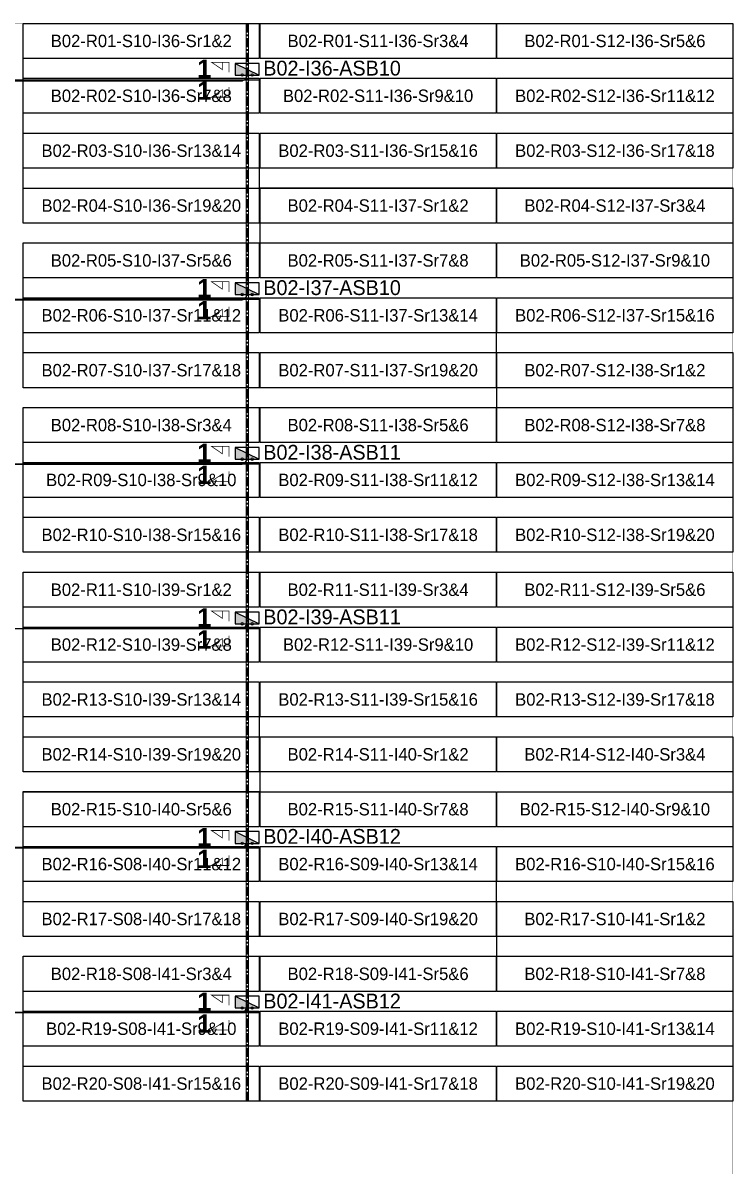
# Model space of a CAD drawing. Header units: metres. Extents: x 532643 to 533032, y 2674174 to 2674494.
# Drawn here: x 532935 to 533032.1, y 2674337.9 to 2674494.1 of the extents above; entities that cross this region are included whole.
import ezdxf
from ezdxf.enums import TextEntityAlignment as Align

# ---------------------------------------------------------------- set-up
doc = ezdxf.new("R2010")
doc.units = ezdxf.units.M
doc.header["$MEASUREMENT"] = 0
doc.linetypes.add('CENTER', pattern=[2, 1.25, -0.25, 0.25, -0.25])
doc.layers.add('Block Boundary-12.5 MW Block', color=6, linetype='Continuous', lineweight=9)
doc.layers.add('PILE', color=1, linetype='Continuous', lineweight=15)
for name, color, linetype in [('DC Trench BL-02', 40, 'Continuous'), ('E-Inverter Grouping', 2, 'Continuous'), ('Inverter Block-02', 7, 'Continuous'), ('LT Cable(AG) INV to LT Panel BL-02', 2, 'Continuous'), ('Messenger Wire Block-02 (Master Path)', 30, 'Continuous'), ('Messenger Wire Block-02 (MW Path)', 191, 'Continuous'), ('MMS Table Block-02', 8, 'Continuous'), ('Plan Line - DC BL-02', 40, 'Continuous'), ('Section Marking BL-02', 2, 'Continuous')]:
    doc.layers.add(name, color=color, linetype=linetype)
doc.styles.add('BoldTextStyle', font='arialbd.ttf')
doc.styles.get("Standard").update_dxf_attribs({"font": 'Adani Regular.ttf'})

# ---------------------------------------------------------------- blocks, each defined once
blk = doc.blocks.new('MMS Table (32.292 x 4.788)')
at = {"color": 0}
blk.add_lwpolyline([(0, -0.002), (0, 4.786), (32.292, 4.786), (32.292, -0.002)], close=True, dxfattribs=at)
at = {"color": 7}
blk.add_attdef('ID1', text='', height=1.7, dxfattribs=at).set_placement((16.146, 2.392), align=Align.MIDDLE_CENTER)
blk = doc.blocks.new('Inverter Block')
h = blk.add_hatch(color=0)
h.dxf.hatch_style = 1
h.paths.add_polyline_path([(-1.46, 2.27), (-1.46, 0.85), (1.46, 0.85)])
at = {"color": 0}
blk.add_lwpolyline([(1.46, 2.27), (-1.46, 2.27), (-1.46, 0.85), (1.46, 0.85)], close=True, dxfattribs=at)
blk.add_lwpolyline([(-1.46, 2.27), (1.46, 0.85)], dxfattribs=at)
at = {"layer": 'PILE'}
for centre in [(-0.61, 0.85), (0.61, 0.85)]:
    blk.add_circle(centre, 0.156, dxfattribs=at)
at = {"color": 7}
blk.add_attdef('ID', (-1.46, 3.01), '', height=1.8, dxfattribs=at)

msp = doc.modelspace()

# ---------------------------------------------------------------- linework, layer by layer
at = {"layer": 'Block Boundary-12.5 MW Block', "const_width": 0.05}
msp.add_lwpolyline([(532643.48, 2674494.08), (533032.08, 2674494.08), (533032.08, 2674174.29), (532643.48, 2674174.29)], close=True, dxfattribs=at)
at = {"layer": 'DC Trench BL-02', "color": 40, "const_width": 0.15}
msp.add_lwpolyline([(532965.81, 2674494.07), (532965.51, 2674494.07), (532965.51, 2674346.79), (532965.81, 2674346.79)], close=True, dxfattribs=at)
at = {"layer": 'E-Inverter Grouping', "color": 3}
for points in [[(533032.08, 2674494.08), (533032.08, 2674474.29), (532967.3, 2674474.29), (532967.3, 2674466.79), (532935.01, 2674466.79), (532935.01, 2674494.08)], [(533032.08, 2674471.58), (533032.08, 2674451.79), (532999.69, 2674451.79), (532999.69, 2674444.29), (532935.01, 2674444.29), (532935.01, 2674464.08), (532967.4, 2674464.08), (532967.4, 2674471.58)], [(533032.08, 2674421.79), (532935.01, 2674421.79), (532935.01, 2674441.58), (532999.79, 2674441.58), (532999.79, 2674449.08), (533032.08, 2674449.08)], [(533032.08, 2674419.08), (533032.08, 2674399.29), (532967.3, 2674399.29), (532967.3, 2674391.79), (532935.01, 2674391.79), (532935.01, 2674419.08)], [(533032.08, 2674396.58), (533032.08, 2674376.79), (532999.69, 2674376.79), (532999.69, 2674369.29), (532935.01, 2674369.29), (532935.01, 2674389.08), (532967.4, 2674389.08), (532967.4, 2674396.58)], [(533032.08, 2674346.79), (532935.01, 2674346.79), (532935.01, 2674366.58), (532999.79, 2674366.58), (532999.79, 2674374.08), (533032.08, 2674374.08)]]:
    msp.add_lwpolyline(points, close=True, dxfattribs=at)
at = {"layer": 'LT Cable(AG) INV to LT Panel BL-02', "color": 5}
for points in [[(532833.52, 2674369.95), (532830.06, 2674369.95, -0.414214), (532829.16, 2674370.85), (532829.16, 2674373.9, 0.214019), (532828.86, 2674374.57), (532822.14, 2674380.55, -0.214019), (532821.84, 2674381.22), (532821.84, 2674382.85, -0.0289), (532821.85, 2674382.96), (532821.9, 2674383.44, 0.0289), (532821.91, 2674383.54), (532821.91, 2674485.33, -0.414214), (532822.81, 2674486.23), (532964.76, 2674486.23, 0.414214), (532965.66, 2674487.13), (532965.66, 2674487.73)], [(532833.52, 2674369.9), (532830.01, 2674369.9, -0.414214), (532829.11, 2674370.8), (532829.11, 2674373.88, 0.214019), (532828.81, 2674374.55), (532822.09, 2674380.53, -0.214019), (532821.79, 2674381.2), (532821.79, 2674382.86, -0.0289), (532821.8, 2674382.96), (532821.85, 2674383.44, 0.0289), (532821.86, 2674383.54), (532821.86, 2674455.38, -0.414214), (532822.76, 2674456.28), (532964.76, 2674456.28, 0.414214), (532965.66, 2674457.18), (532965.66, 2674457.73)], [(532831.58, 2674369.85), (532829.96, 2674369.85, -0.414214), (532829.06, 2674370.75), (532829.06, 2674373.86, 0.214019), (532828.76, 2674374.53), (532822.04, 2674380.51, -0.214019), (532821.74, 2674381.18), (532821.74, 2674382.86, -0.0289), (532821.75, 2674382.96), (532821.8, 2674383.44, 0.0289), (532821.81, 2674383.55), (532821.81, 2674432.93, -0.414214), (532822.71, 2674433.83), (532964.76, 2674433.83, 0.414214), (532965.66, 2674434.73), (532965.66, 2674435.23)], [(532831.58, 2674369.8), (532829.91, 2674369.8, -0.414214), (532829.01, 2674370.7), (532829.01, 2674373.83, 0.214019), (532828.71, 2674374.5), (532821.99, 2674380.48, -0.214019), (532821.69, 2674381.15), (532821.69, 2674382.86, -0.0289), (532821.7, 2674382.97), (532821.75, 2674383.45, 0.0289), (532821.76, 2674383.55), (532821.76, 2674410.48, -0.414214), (532822.66, 2674411.38), (532964.76, 2674411.38, 0.414214), (532965.66, 2674412.28), (532965.66, 2674412.73)], [(532829.51, 2674369.72, -0.325999), (532828.88, 2674370.58), (532828.88, 2674373.78, 0.214019), (532828.58, 2674374.45), (532821.87, 2674380.43, -0.214019), (532821.57, 2674381.1), (532821.57, 2674382.87, -0.0289), (532821.57, 2674382.97), (532821.63, 2674383.45, 0.0289), (532821.64, 2674383.56), (532821.64, 2674388.1, -0.414214), (532822.54, 2674389), (532871.17, 2674389, -0.414214), (532872.07, 2674388.1), (532872.07, 2674382.4, 0.414214), (532872.97, 2674381.5), (532964.76, 2674381.5, 0.414214), (532965.66, 2674382.4), (532965.66, 2674382.73)], [(532829.51, 2674369.79, -0.309777), (532828.93, 2674370.63), (532828.93, 2674373.8, 0.214019), (532828.63, 2674374.47), (532821.92, 2674380.45, -0.214019), (532821.62, 2674381.12), (532821.62, 2674382.87, -0.0289), (532821.62, 2674382.97), (532821.68, 2674383.45, 0.0289), (532821.69, 2674383.55), (532821.69, 2674388.05, -0.414214), (532822.59, 2674388.95), (532871.12, 2674388.95, -0.414214), (532872.02, 2674388.05), (532872.02, 2674359.85, 0.414214), (532872.92, 2674358.95), (532964.76, 2674358.95, 0.414214), (532965.66, 2674359.85), (532965.66, 2674360.23)]]:
    msp.add_lwpolyline(points, format="xyb", dxfattribs=at)
at = {"layer": 'Messenger Wire Block-02 (Master Path)'}
for points in [[(532821.76, 2674486.38), (532967.3, 2674486.38)], [(532821.76, 2674456.38), (532967.3, 2674456.38)], [(532821.76, 2674433.88), (532967.3, 2674433.88)], [(532821.76, 2674411.38), (532967.3, 2674411.38)], [(532871.94, 2674381.38), (532967.3, 2674381.38)], [(532871.94, 2674358.88), (532967.3, 2674358.88)]]:
    msp.add_lwpolyline(points, dxfattribs=at)
at = {"layer": 'Messenger Wire Block-02 (MW Path)', "const_width": 0.1}
for points in [[(532821.76, 2674486.38), (532967.3, 2674486.38)], [(532821.76, 2674456.38), (532967.3, 2674456.38)], [(532821.76, 2674433.88), (532967.3, 2674433.88)], [(532821.76, 2674411.38), (532967.3, 2674411.38)], [(532871.94, 2674381.38), (532967.3, 2674381.38)], [(532871.94, 2674358.88), (532967.3, 2674358.88)]]:
    msp.add_lwpolyline(points, dxfattribs=at)
at = {"layer": 'Plan Line - DC BL-02', "color": 6, "linetype": 'CENTER'}
msp.add_lwpolyline([(532965.66, 2674494.07), (532965.66, 2674346.79)], dxfattribs=at)
at = {"layer": 'Section Marking BL-02', "color": 94, "lineweight": 35, "true_color": 0x00a500, "const_width": 0.1}
for points in [[(532963.16, 2674487.38), (532963.16, 2674488.77), (532960.76, 2674488.77), (532962.24, 2674487.76), (532962.24, 2674488.77)], [(532963.16, 2674485.38), (532963.16, 2674483.99), (532960.76, 2674483.99), (532962.24, 2674485), (532962.24, 2674483.99)], [(532963.16, 2674457.38), (532963.16, 2674458.77), (532960.76, 2674458.77), (532962.24, 2674457.76), (532962.24, 2674458.77)], [(532963.16, 2674455.38), (532963.16, 2674453.99), (532960.76, 2674453.99), (532962.24, 2674455), (532962.24, 2674453.99)], [(532963.16, 2674434.88), (532963.16, 2674436.27), (532960.76, 2674436.27), (532962.24, 2674435.26), (532962.24, 2674436.27)], [(532963.16, 2674432.88), (532963.16, 2674431.49), (532960.76, 2674431.49), (532962.24, 2674432.5), (532962.24, 2674431.49)], [(532963.16, 2674412.38), (532963.16, 2674413.77), (532960.76, 2674413.77), (532962.24, 2674412.76), (532962.24, 2674413.77)], [(532963.16, 2674410.38), (532963.16, 2674408.99), (532960.76, 2674408.99), (532962.24, 2674410), (532962.24, 2674408.99)], [(532963.16, 2674382.38), (532963.16, 2674383.77), (532960.76, 2674383.77), (532962.24, 2674382.76), (532962.24, 2674383.77)], [(532963.16, 2674380.38), (532963.16, 2674378.99), (532960.76, 2674378.99), (532962.24, 2674380), (532962.24, 2674378.99)], [(532963.16, 2674359.88), (532963.16, 2674361.27), (532960.76, 2674361.27), (532962.24, 2674360.26), (532962.24, 2674361.27)], [(532963.16, 2674357.88), (532963.16, 2674356.49), (532960.76, 2674356.49), (532962.24, 2674357.5), (532962.24, 2674356.49)]]:
    msp.add_lwpolyline(points, dxfattribs=at)

# ---------------------------------------------------------------- block references
at = {"layer": 'Inverter Block-02'}
ref = msp.add_blockref('Inverter Block', (532965.64, 2674486.06), dxfattribs=dict(at, xscale=1.124999999976148, yscale=1.124999999976148, zscale=1.124999999976148))
ref.add_attrib('ID', 'B02-I36-ASB10', (532967.84, 2674486.95), dxfattribs={"layer": '0', "color": 7, "height": 2.025})
ref = msp.add_blockref('Inverter Block', (532965.64, 2674456.06), dxfattribs=dict(at, xscale=1.124999999976148, yscale=1.124999999976148, zscale=1.124999999976148))
ref.add_attrib('ID', 'B02-I37-ASB10', (532967.84, 2674456.95), dxfattribs={"layer": '0', "color": 7, "height": 2.025})
ref = msp.add_blockref('Inverter Block', (532965.64, 2674433.56), dxfattribs=dict(at, xscale=1.124999999976148, yscale=1.124999999976148, zscale=1.124999999976148))
ref.add_attrib('ID', 'B02-I38-ASB11', (532967.84, 2674434.45), dxfattribs={"layer": '0', "color": 7, "height": 2.025})
ref = msp.add_blockref('Inverter Block', (532965.64, 2674411.06), dxfattribs=dict(at, xscale=1.124999999976148, yscale=1.124999999976148, zscale=1.124999999976148))
ref.add_attrib('ID', 'B02-I39-ASB11', (532967.84, 2674411.95), dxfattribs={"layer": '0', "color": 7, "height": 2.025})
ref = msp.add_blockref('Inverter Block', (532965.64, 2674381.06), dxfattribs=dict(at, xscale=1.124999999976148, yscale=1.124999999976148, zscale=1.124999999976148))
ref.add_attrib('ID', 'B02-I40-ASB12', (532967.84, 2674381.95), dxfattribs={"layer": '0', "color": 7, "height": 2.025})
ref = msp.add_blockref('Inverter Block', (532965.64, 2674358.56), dxfattribs=dict(at, xscale=1.124999999976148, yscale=1.124999999976148, zscale=1.124999999976148))
ref.add_attrib('ID', 'B02-I41-ASB12', (532967.84, 2674359.45), dxfattribs={"layer": '0', "color": 7, "height": 2.025})
at = {"layer": 'MMS Table Block-02'}
for p, values in [((532935.01, 2674489.29), {'ID1': 'B02-R01-S10-I36-Sr1&2'}), ((532967.4, 2674489.29), {'ID1': 'B02-R01-S11-I36-Sr3&4'}), ((532999.79, 2674489.29), {'ID1': 'B02-R01-S12-I36-Sr5&6'}), ((532935.01, 2674481.79), {'ID1': 'B02-R02-S10-I36-Sr7&8'}), ((532967.4, 2674481.79), {'ID1': 'B02-R02-S11-I36-Sr9&10'}), ((532999.79, 2674481.79), {'ID1': 'B02-R02-S12-I36-Sr11&12'}), ((532935.01, 2674474.29), {'ID1': 'B02-R03-S10-I36-Sr13&14'}), ((532967.4, 2674474.29), {'ID1': 'B02-R03-S11-I36-Sr15&16'}), ((532999.79, 2674474.29), {'ID1': 'B02-R03-S12-I36-Sr17&18'}), ((532935.01, 2674466.79), {'ID1': 'B02-R04-S10-I36-Sr19&20'}), ((532967.4, 2674466.79), {'ID1': 'B02-R04-S11-I37-Sr1&2'}), ((532999.79, 2674466.79), {'ID1': 'B02-R04-S12-I37-Sr3&4'}), ((532935.01, 2674459.29), {'ID1': 'B02-R05-S10-I37-Sr5&6'}), ((532967.4, 2674459.29), {'ID1': 'B02-R05-S11-I37-Sr7&8'}), ((532999.79, 2674459.29), {'ID1': 'B02-R05-S12-I37-Sr9&10'}), ((532935.01, 2674451.79), {'ID1': 'B02-R06-S10-I37-Sr11&12'}), ((532967.4, 2674451.79), {'ID1': 'B02-R06-S11-I37-Sr13&14'}), ((532999.79, 2674451.79), {'ID1': 'B02-R06-S12-I37-Sr15&16'}), ((532935.01, 2674444.29), {'ID1': 'B02-R07-S10-I37-Sr17&18'}), ((532967.4, 2674444.29), {'ID1': 'B02-R07-S11-I37-Sr19&20'}), ((532999.79, 2674444.29), {'ID1': 'B02-R07-S12-I38-Sr1&2'}), ((532935.01, 2674436.79), {'ID1': 'B02-R08-S10-I38-Sr3&4'}), ((532967.4, 2674436.79), {'ID1': 'B02-R08-S11-I38-Sr5&6'}), ((532999.79, 2674436.79), {'ID1': 'B02-R08-S12-I38-Sr7&8'}), ((532935.01, 2674429.29), {'ID1': 'B02-R09-S10-I38-Sr9&10'}), ((532967.4, 2674429.29), {'ID1': 'B02-R09-S11-I38-Sr11&12'}), ((532999.79, 2674429.29), {'ID1': 'B02-R09-S12-I38-Sr13&14'}), ((532935.01, 2674421.79), {'ID1': 'B02-R10-S10-I38-Sr15&16'}), ((532967.4, 2674421.79), {'ID1': 'B02-R10-S11-I38-Sr17&18'}), ((532999.79, 2674421.79), {'ID1': 'B02-R10-S12-I38-Sr19&20'}), ((532935.01, 2674414.29), {'ID1': 'B02-R11-S10-I39-Sr1&2'}), ((532967.4, 2674414.29), {'ID1': 'B02-R11-S11-I39-Sr3&4'}), ((532999.79, 2674414.29), {'ID1': 'B02-R11-S12-I39-Sr5&6'}), ((532935.01, 2674406.79), {'ID1': 'B02-R12-S10-I39-Sr7&8'}), ((532967.4, 2674406.79), {'ID1': 'B02-R12-S11-I39-Sr9&10'}), ((532999.79, 2674406.79), {'ID1': 'B02-R12-S12-I39-Sr11&12'}), ((532935.01, 2674399.29), {'ID1': 'B02-R13-S10-I39-Sr13&14'}), ((532967.4, 2674399.29), {'ID1': 'B02-R13-S11-I39-Sr15&16'}), ((532999.79, 2674399.29), {'ID1': 'B02-R13-S12-I39-Sr17&18'}), ((532935.01, 2674391.79), {'ID1': 'B02-R14-S10-I39-Sr19&20'}), ((532967.4, 2674391.79), {'ID1': 'B02-R14-S11-I40-Sr1&2'}), ((532999.79, 2674391.79), {'ID1': 'B02-R14-S12-I40-Sr3&4'}), ((532935.01, 2674384.29), {'ID1': 'B02-R15-S10-I40-Sr5&6'}), ((532967.4, 2674384.29), {'ID1': 'B02-R15-S11-I40-Sr7&8'}), ((532999.79, 2674384.29), {'ID1': 'B02-R15-S12-I40-Sr9&10'}), ((532935.01, 2674376.79), {'ID1': 'B02-R16-S08-I40-Sr11&12'}), ((532967.4, 2674376.79), {'ID1': 'B02-R16-S09-I40-Sr13&14'}), ((532999.79, 2674376.79), {'ID1': 'B02-R16-S10-I40-Sr15&16'}), ((532935.01, 2674369.29), {'ID1': 'B02-R17-S08-I40-Sr17&18'}), ((532967.4, 2674369.29), {'ID1': 'B02-R17-S09-I40-Sr19&20'}), ((532999.79, 2674369.29), {'ID1': 'B02-R17-S10-I41-Sr1&2'}), ((532935.01, 2674361.79), {'ID1': 'B02-R18-S08-I41-Sr3&4'}), ((532967.4, 2674361.79), {'ID1': 'B02-R18-S09-I41-Sr5&6'}), ((532999.79, 2674361.79), {'ID1': 'B02-R18-S10-I41-Sr7&8'}), ((532935.01, 2674354.29), {'ID1': 'B02-R19-S08-I41-Sr9&10'}), ((532967.4, 2674354.29), {'ID1': 'B02-R19-S09-I41-Sr11&12'}), ((532999.79, 2674354.29), {'ID1': 'B02-R19-S10-I41-Sr13&14'}), ((532935.01, 2674346.79), {'ID1': 'B02-R20-S08-I41-Sr15&16'}), ((532967.4, 2674346.79), {'ID1': 'B02-R20-S09-I41-Sr17&18'}), ((532999.79, 2674346.79), {'ID1': 'B02-R20-S10-I41-Sr19&20'})]:
    msp.add_blockref('MMS Table (32.292 x 4.788)', p, dxfattribs=at).add_auto_attribs(values)

# ---------------------------------------------------------------- texts
at = {"layer": 'Section Marking BL-02', "color": 94, "true_color": 0x00a500, "style": 'BoldTextStyle'}
for p in [(532959.76, 2674487.88), (532959.76, 2674484.88), (532959.76, 2674457.88), (532959.76, 2674454.88), (532959.76, 2674435.38), (532959.76, 2674432.38), (532959.76, 2674412.88), (532959.76, 2674409.88), (532959.76, 2674382.88), (532959.76, 2674379.88), (532959.76, 2674360.38), (532959.76, 2674357.38)]:
    msp.add_text('1', height=2.5, dxfattribs=at).set_placement(p, align=Align.MIDDLE_CENTER)

doc.saveas('drawing.dxf')
